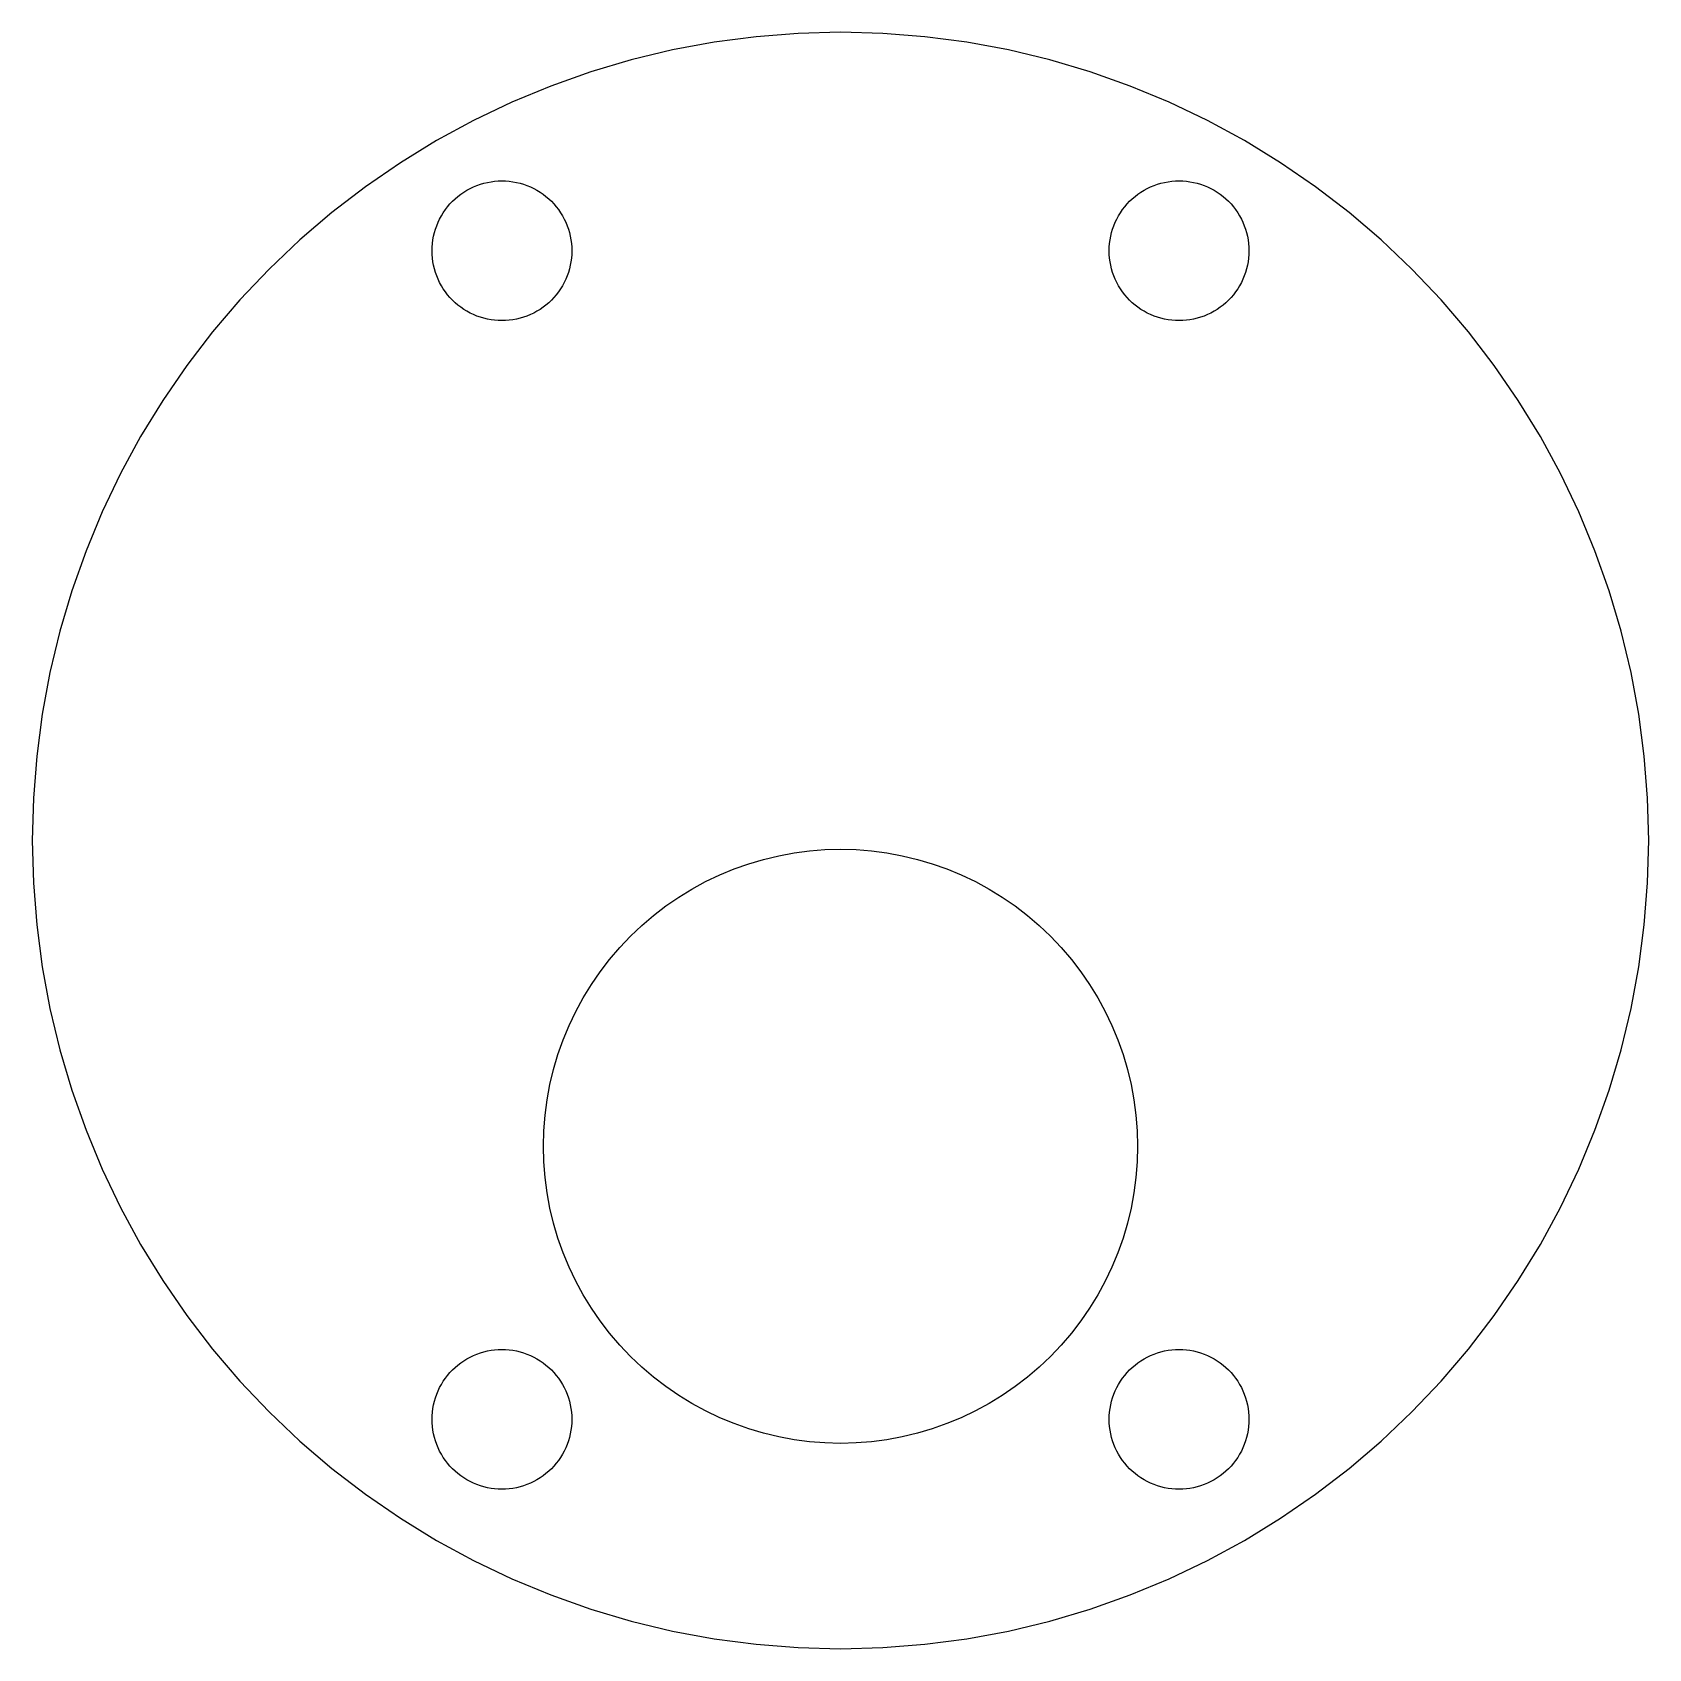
# Model space of a CAD drawing. Header units: metres. Extents: x -18.5 to 18.5, y -53.9 to -16.9.
import ezdxf

# ---------------------------------------------------------------- set-up
doc = ezdxf.new("R2010")
doc.units = ezdxf.units.M

msp = doc.modelspace()

# ---------------------------------------------------------------- linework, layer by layer
for p, q in [((-1.93378, -17.0013), (-2.89404, -17.1278)), ((-0.96822, -16.9254), (-1.93378, -17.0013)), ((0, -16.9), (-0.96822, -16.9254)), ((0.96822, -16.9254), (0, -16.9)), ((1.93378, -17.0013), (0.96822, -16.9254)), ((2.89404, -17.1278), (1.93378, -17.0013)), ((-3.84637, -17.3043), (-4.78815, -17.5304)), ((-2.89404, -17.1278), (-3.84637, -17.3043)), ((3.84637, -17.3043), (2.89404, -17.1278)), ((4.78815, -17.5304), (3.84637, -17.3043)), ((-4.78815, -17.5304), (-5.71681, -17.8055)), ((5.71681, -17.8055), (4.78815, -17.5304)), ((-6.62981, -18.1288), (-7.52463, -18.4994)), ((-5.71681, -17.8055), (-6.62981, -18.1288)), ((6.62981, -18.1288), (5.71681, -17.8055)), ((7.52463, -18.4994), (6.62981, -18.1288)), ((-7.52463, -18.4994), (-8.39882, -18.9164)), ((8.39882, -18.9164), (7.52463, -18.4994)), ((-8.39882, -18.9164), (-9.25, -19.3785)), ((9.25, -19.3785), (8.39882, -18.9164)), ((-9.25, -19.3785), (-10.0758, -19.8846)), ((10.0758, -19.8846), (9.25, -19.3785)), ((-10.0758, -19.8846), (-10.874, -20.4332)), ((10.874, -20.4332), (10.0758, -19.8846)), ((-8.16411, -20.3545), (-8.08266, -20.335)), ((-8.08266, -20.335), (-8.00029, -20.3197)), ((-8.00029, -20.3197), (-7.91724, -20.3088)), ((-7.91724, -20.3088), (-7.83374, -20.3022)), ((-7.83374, -20.3022), (-7.75, -20.3)), ((-7.75, -20.3), (-7.66626, -20.3022)), ((-7.66626, -20.3022), (-7.58275, -20.3088)), ((-7.58275, -20.3088), (-7.4997, -20.3197)), ((-7.4997, -20.3197), (-7.41734, -20.335)), ((-7.41734, -20.335), (-7.33589, -20.3545)), ((7.33589, -20.3545), (7.41734, -20.335)), ((7.41734, -20.335), (7.4997, -20.3197)), ((7.4997, -20.3197), (7.58275, -20.3088)), ((7.58275, -20.3088), (7.66626, -20.3022)), ((7.66626, -20.3022), (7.75, -20.3)), ((7.75, -20.3), (7.83374, -20.3022)), ((7.83374, -20.3022), (7.91724, -20.3088)), ((7.91724, -20.3088), (8.00029, -20.3197)), ((8.00029, -20.3197), (8.08266, -20.335)), ((8.08266, -20.335), (8.16411, -20.3545)), ((-10.874, -20.4332), (-11.6424, -21.0228)), ((-8.88137, -20.7686), (-8.82061, -20.711)), ((-8.82061, -20.711), (-8.75691, -20.6566)), ((-8.75691, -20.6566), (-8.69046, -20.6056)), ((-8.69046, -20.6056), (-8.62142, -20.5581)), ((-8.62142, -20.5581), (-8.55, -20.5144)), ((-8.55, -20.5144), (-8.47638, -20.4744)), ((-8.47638, -20.4744), (-8.40078, -20.4383)), ((-8.40078, -20.4383), (-8.32339, -20.4063)), ((-8.32339, -20.4063), (-8.24443, -20.3783)), ((-8.24443, -20.3783), (-8.16411, -20.3545)), ((-7.33589, -20.3545), (-7.25557, -20.3783)), ((-7.25557, -20.3783), (-7.17661, -20.4063)), ((-7.17661, -20.4063), (-7.09922, -20.4383)), ((-7.09922, -20.4383), (-7.02361, -20.4744)), ((-7.02361, -20.4744), (-6.95, -20.5144)), ((-6.95, -20.5144), (-6.87858, -20.5581)), ((-6.87858, -20.5581), (-6.80954, -20.6056)), ((-6.80954, -20.6056), (-6.74309, -20.6566)), ((-6.74309, -20.6566), (-6.67939, -20.711)), ((-6.67939, -20.711), (-6.61863, -20.7686)), ((6.61863, -20.7686), (6.67939, -20.711)), ((6.67939, -20.711), (6.74309, -20.6566)), ((6.74309, -20.6566), (6.80954, -20.6056)), ((6.80954, -20.6056), (6.87858, -20.5581)), ((6.87858, -20.5581), (6.95, -20.5144)), ((6.95, -20.5144), (7.02361, -20.4744)), ((7.02361, -20.4744), (7.09922, -20.4383)), ((7.09922, -20.4383), (7.17661, -20.4063)), ((7.17661, -20.4063), (7.25557, -20.3783)), ((7.25557, -20.3783), (7.33589, -20.3545)), ((8.16411, -20.3545), (8.24443, -20.3783)), ((8.24443, -20.3783), (8.32339, -20.4063)), ((8.32339, -20.4063), (8.40078, -20.4383)), ((8.40078, -20.4383), (8.47638, -20.4744)), ((8.47638, -20.4744), (8.55, -20.5144)), ((8.55, -20.5144), (8.62142, -20.5581)), ((8.62142, -20.5581), (8.69046, -20.6056)), ((8.69046, -20.6056), (8.75691, -20.6566)), ((8.75691, -20.6566), (8.82061, -20.711)), ((8.82061, -20.711), (8.88137, -20.7686)), ((11.6424, -21.0228), (10.874, -20.4332)), ((-11.6424, -21.0228), (-12.3789, -21.6518)), ((-9.13564, -21.1), (-9.09187, -21.0286)), ((-9.09187, -21.0286), (-9.04443, -20.9595)), ((-9.04443, -20.9595), (-8.99343, -20.8931)), ((-8.99343, -20.8931), (-8.93903, -20.8294)), ((-8.93903, -20.8294), (-8.88137, -20.7686)), ((-6.61863, -20.7686), (-6.56097, -20.8294)), ((-6.56097, -20.8294), (-6.50657, -20.8931)), ((-6.50657, -20.8931), (-6.45557, -20.9595)), ((-6.45557, -20.9595), (-6.40813, -21.0286)), ((-6.40813, -21.0286), (-6.36436, -21.1)), ((6.36436, -21.1), (6.40813, -21.0286)), ((6.40813, -21.0286), (6.45557, -20.9595)), ((6.45557, -20.9595), (6.50657, -20.8931)), ((6.50657, -20.8931), (6.56097, -20.8294)), ((6.56097, -20.8294), (6.61863, -20.7686)), ((8.88137, -20.7686), (8.93903, -20.8294)), ((8.93903, -20.8294), (8.99343, -20.8931)), ((8.99343, -20.8931), (9.04443, -20.9595)), ((9.04443, -20.9595), (9.09187, -21.0286)), ((9.09187, -21.0286), (9.13564, -21.1)), ((12.3789, -21.6518), (11.6424, -21.0228)), ((-9.29548, -21.4859), (-9.27169, -21.4056)), ((-9.27169, -21.4056), (-9.24373, -21.3266)), ((-9.24373, -21.3266), (-9.21167, -21.2492)), ((-9.21167, -21.2492), (-9.17561, -21.1736)), ((-9.17561, -21.1736), (-9.13564, -21.1)), ((-6.36436, -21.1), (-6.32439, -21.1736)), ((-6.32439, -21.1736), (-6.28833, -21.2492)), ((-6.28833, -21.2492), (-6.25627, -21.3266)), ((-6.25627, -21.3266), (-6.22831, -21.4056)), ((-6.22831, -21.4056), (-6.20452, -21.4859)), ((6.20452, -21.4859), (6.22831, -21.4056)), ((6.22831, -21.4056), (6.25627, -21.3266)), ((6.25627, -21.3266), (6.28833, -21.2492)), ((6.28833, -21.2492), (6.32439, -21.1736)), ((6.32439, -21.1736), (6.36436, -21.1)), ((9.13564, -21.1), (9.17561, -21.1736)), ((9.17561, -21.1736), (9.21167, -21.2492)), ((9.21167, -21.2492), (9.24373, -21.3266)), ((9.24373, -21.3266), (9.27169, -21.4056)), ((9.27169, -21.4056), (9.29548, -21.4859)), ((-12.3789, -21.6518), (-13.0815, -22.3185)), ((-9.35, -21.9), (-9.34781, -21.8163)), ((-9.34781, -21.8163), (-9.34123, -21.7328)), ((-9.34123, -21.7328), (-9.3303, -21.6497)), ((-9.3303, -21.6497), (-9.31504, -21.5673)), ((-9.31504, -21.5673), (-9.29548, -21.4859)), ((-6.20452, -21.4859), (-6.18496, -21.5673)), ((-6.18496, -21.5673), (-6.1697, -21.6497)), ((-6.1697, -21.6497), (-6.15876, -21.7328)), ((-6.15876, -21.7328), (-6.15219, -21.8163)), ((-6.15219, -21.8163), (-6.15, -21.9)), ((6.15, -21.9), (6.15219, -21.8163)), ((6.15219, -21.8163), (6.15876, -21.7328)), ((6.15876, -21.7328), (6.1697, -21.6497)), ((6.1697, -21.6497), (6.18496, -21.5673)), ((6.18496, -21.5673), (6.20452, -21.4859)), ((9.29548, -21.4859), (9.31504, -21.5673)), ((9.31504, -21.5673), (9.3303, -21.6497)), ((9.3303, -21.6497), (9.34123, -21.7328)), ((9.34123, -21.7328), (9.34781, -21.8163)), ((9.34781, -21.8163), (9.35, -21.9)), ((13.0815, -22.3185), (12.3789, -21.6518)), ((-9.34781, -21.9837), (-9.35, -21.9)), ((-9.34123, -22.0672), (-9.34781, -21.9837)), ((-9.3303, -22.1503), (-9.34123, -22.0672)), ((-9.31504, -22.2327), (-9.3303, -22.1503)), ((-6.1697, -22.1503), (-6.18496, -22.2327)), ((-6.15876, -22.0672), (-6.1697, -22.1503)), ((-6.15219, -21.9837), (-6.15876, -22.0672)), ((-6.15, -21.9), (-6.15219, -21.9837)), ((6.15219, -21.9837), (6.15, -21.9)), ((6.15876, -22.0672), (6.15219, -21.9837)), ((6.1697, -22.1503), (6.15876, -22.0672)), ((6.18496, -22.2327), (6.1697, -22.1503)), ((9.3303, -22.1503), (9.31504, -22.2327)), ((9.34123, -22.0672), (9.3303, -22.1503)), ((9.34781, -21.9837), (9.34123, -22.0672)), ((9.35, -21.9), (9.34781, -21.9837)), ((-13.0815, -22.3185), (-13.7482, -23.0211)), ((-9.29548, -22.3141), (-9.31504, -22.2327)), ((-9.27169, -22.3944), (-9.29548, -22.3141)), ((-9.24373, -22.4734), (-9.27169, -22.3944)), ((-9.21167, -22.5508), (-9.24373, -22.4734)), ((-9.17561, -22.6264), (-9.21167, -22.5508)), ((-6.28833, -22.5508), (-6.32439, -22.6264)), ((-6.25627, -22.4734), (-6.28833, -22.5508)), ((-6.22831, -22.3944), (-6.25627, -22.4734)), ((-6.20452, -22.3141), (-6.22831, -22.3944)), ((-6.18496, -22.2327), (-6.20452, -22.3141)), ((6.20452, -22.3141), (6.18496, -22.2327)), ((6.22831, -22.3944), (6.20452, -22.3141)), ((6.25627, -22.4734), (6.22831, -22.3944)), ((6.28833, -22.5508), (6.25627, -22.4734)), ((6.32439, -22.6264), (6.28833, -22.5508)), ((9.21167, -22.5508), (9.17561, -22.6264)), ((9.24373, -22.4734), (9.21167, -22.5508)), ((9.27169, -22.3944), (9.24373, -22.4734)), ((9.29548, -22.3141), (9.27169, -22.3944)), ((9.31504, -22.2327), (9.29548, -22.3141)), ((13.7482, -23.0211), (13.0815, -22.3185)), ((-9.13564, -22.7), (-9.17561, -22.6264)), ((-9.09187, -22.7714), (-9.13564, -22.7)), ((-9.04443, -22.8405), (-9.09187, -22.7714)), ((-8.99343, -22.9069), (-9.04443, -22.8405)), ((-8.93903, -22.9706), (-8.99343, -22.9069)), ((-6.50657, -22.9069), (-6.56097, -22.9706)), ((-6.45557, -22.8405), (-6.50657, -22.9069)), ((-6.40813, -22.7714), (-6.45557, -22.8405)), ((-6.36436, -22.7), (-6.40813, -22.7714)), ((-6.32439, -22.6264), (-6.36436, -22.7)), ((6.36436, -22.7), (6.32439, -22.6264)), ((6.40813, -22.7714), (6.36436, -22.7)), ((6.45557, -22.8405), (6.40813, -22.7714)), ((6.50657, -22.9069), (6.45557, -22.8405)), ((6.56097, -22.9706), (6.50657, -22.9069)), ((8.99343, -22.9069), (8.93903, -22.9706)), ((9.04443, -22.8405), (8.99343, -22.9069)), ((9.09187, -22.7714), (9.04443, -22.8405)), ((9.13564, -22.7), (9.09187, -22.7714)), ((9.17561, -22.6264), (9.13564, -22.7)), ((-13.7482, -23.0211), (-14.3772, -23.7576)), ((-8.88137, -23.0314), (-8.93903, -22.9706)), ((-8.82061, -23.089), (-8.88137, -23.0314)), ((-8.75691, -23.1434), (-8.82061, -23.089)), ((-8.69046, -23.1944), (-8.75691, -23.1434)), ((-8.62142, -23.2419), (-8.69046, -23.1944)), ((-8.55, -23.2856), (-8.62142, -23.2419)), ((-8.47638, -23.3256), (-8.55, -23.2856)), ((-6.95, -23.2856), (-7.02361, -23.3256)), ((-6.87858, -23.2419), (-6.95, -23.2856)), ((-6.80954, -23.1944), (-6.87858, -23.2419)), ((-6.74309, -23.1434), (-6.80954, -23.1944)), ((-6.67939, -23.089), (-6.74309, -23.1434)), ((-6.61863, -23.0314), (-6.67939, -23.089)), ((-6.56097, -22.9706), (-6.61863, -23.0314)), ((6.61863, -23.0314), (6.56097, -22.9706)), ((6.67939, -23.089), (6.61863, -23.0314)), ((6.74309, -23.1434), (6.67939, -23.089)), ((6.80954, -23.1944), (6.74309, -23.1434)), ((6.87858, -23.2419), (6.80954, -23.1944)), ((6.95, -23.2856), (6.87858, -23.2419)), ((7.02361, -23.3256), (6.95, -23.2856)), ((8.55, -23.2856), (8.47638, -23.3256)), ((8.62142, -23.2419), (8.55, -23.2856)), ((8.69046, -23.1944), (8.62142, -23.2419)), ((8.75691, -23.1434), (8.69046, -23.1944)), ((8.82061, -23.089), (8.75691, -23.1434)), ((8.88137, -23.0314), (8.82061, -23.089)), ((8.93903, -22.9706), (8.88137, -23.0314)), ((14.3772, -23.7576), (13.7482, -23.0211)), ((-8.40078, -23.3617), (-8.47638, -23.3256)), ((-8.32339, -23.3937), (-8.40078, -23.3617)), ((-8.24443, -23.4217), (-8.32339, -23.3937)), ((-8.16411, -23.4455), (-8.24443, -23.4217)), ((-8.08266, -23.465), (-8.16411, -23.4455)), ((-8.00029, -23.4803), (-8.08266, -23.465)), ((-7.91724, -23.4912), (-8.00029, -23.4803)), ((-7.83374, -23.4978), (-7.91724, -23.4912)), ((-7.75, -23.5), (-7.83374, -23.4978)), ((-7.66626, -23.4978), (-7.75, -23.5)), ((-7.58275, -23.4912), (-7.66626, -23.4978)), ((-7.4997, -23.4803), (-7.58275, -23.4912)), ((-7.41734, -23.465), (-7.4997, -23.4803)), ((-7.33589, -23.4455), (-7.41734, -23.465)), ((-7.25557, -23.4217), (-7.33589, -23.4455)), ((-7.17661, -23.3937), (-7.25557, -23.4217)), ((-7.09922, -23.3617), (-7.17661, -23.3937)), ((-7.02361, -23.3256), (-7.09922, -23.3617)), ((7.09922, -23.3617), (7.02361, -23.3256)), ((7.17661, -23.3937), (7.09922, -23.3617)), ((7.25557, -23.4217), (7.17661, -23.3937)), ((7.33589, -23.4455), (7.25557, -23.4217)), ((7.41734, -23.465), (7.33589, -23.4455)), ((7.4997, -23.4803), (7.41734, -23.465)), ((7.58275, -23.4912), (7.4997, -23.4803)), ((7.66626, -23.4978), (7.58275, -23.4912)), ((7.75, -23.5), (7.66626, -23.4978)), ((7.83374, -23.4978), (7.75, -23.5)), ((7.91724, -23.4912), (7.83374, -23.4978)), ((8.00029, -23.4803), (7.91724, -23.4912)), ((8.08266, -23.465), (8.00029, -23.4803)), ((8.16411, -23.4455), (8.08266, -23.465)), ((8.24443, -23.4217), (8.16411, -23.4455)), ((8.32339, -23.3937), (8.24443, -23.4217)), ((8.40078, -23.3617), (8.32339, -23.3937)), ((8.47638, -23.3256), (8.40078, -23.3617)), ((-14.3772, -23.7576), (-14.9668, -24.526)), ((14.9668, -24.526), (14.3772, -23.7576)), ((-14.9668, -24.526), (-15.5154, -25.3242)), ((15.5154, -25.3242), (14.9668, -24.526)), ((-15.5154, -25.3242), (-16.0215, -26.15)), ((16.0215, -26.15), (15.5154, -25.3242)), ((-16.0215, -26.15), (-16.4836, -27.0012)), ((16.4836, -27.0012), (16.0215, -26.15)), ((-16.4836, -27.0012), (-16.9006, -27.8754)), ((16.9006, -27.8754), (16.4836, -27.0012)), ((-16.9006, -27.8754), (-17.2712, -28.7702)), ((17.2712, -28.7702), (16.9006, -27.8754)), ((-17.2712, -28.7702), (-17.5945, -29.6832)), ((17.5945, -29.6832), (17.2712, -28.7702)), ((-17.5945, -29.6832), (-17.8696, -30.6118)), ((17.8696, -30.6118), (17.5945, -29.6832)), ((-17.8696, -30.6118), (-18.0957, -31.5536)), ((18.0957, -31.5536), (17.8696, -30.6118)), ((-18.0957, -31.5536), (-18.2722, -32.506)), ((18.2722, -32.506), (18.0957, -31.5536)), ((-18.2722, -32.506), (-18.3987, -33.4662)), ((18.3987, -33.4662), (18.2722, -32.506)), ((-18.3987, -33.4662), (-18.4746, -34.4318)), ((18.4746, -34.4318), (18.3987, -33.4662)), ((-18.4746, -34.4318), (-18.5, -35.4)), ((18.5, -35.4), (18.4746, -34.4318)), ((-18.5, -35.4), (-18.4746, -36.3682)), ((18.4746, -36.3682), (18.5, -35.4)), ((-2.10132, -35.9328), (-1.75997, -35.8317)), ((-1.75997, -35.8317), (-1.4138, -35.7486)), ((-1.4138, -35.7486), (-1.06375, -35.6837)), ((-1.06375, -35.6837), (-0.71079, -35.6373)), ((-0.71079, -35.6373), (-0.35588, -35.6093)), ((-0.35588, -35.6093), (0, -35.6)), ((0, -35.6), (0.35588, -35.6093)), ((0.35588, -35.6093), (0.71079, -35.6373)), ((0.71079, -35.6373), (1.06375, -35.6837)), ((1.06375, -35.6837), (1.4138, -35.7486)), ((1.4138, -35.7486), (1.75997, -35.8317)), ((1.75997, -35.8317), (2.10132, -35.9328)), ((-3.08714, -36.3412), (-2.76581, -36.1879)), ((-2.76581, -36.1879), (-2.4369, -36.0517)), ((-2.4369, -36.0517), (-2.10132, -35.9328)), ((2.10132, -35.9328), (2.4369, -36.0517)), ((2.4369, -36.0517), (2.76581, -36.1879)), ((2.76581, -36.1879), (3.08714, -36.3412)), ((-18.4746, -36.3682), (-18.3987, -37.3338)), ((-3.70354, -36.697), (-3.4, -36.511)), ((-3.4, -36.511), (-3.08714, -36.3412)), ((3.08714, -36.3412), (3.4, -36.511)), ((3.4, -36.511), (3.70354, -36.697)), ((18.3987, -37.3338), (18.4746, -36.3682)), ((-4.27938, -37.1154), (-3.99694, -36.8987)), ((-3.99694, -36.8987), (-3.70354, -36.697)), ((3.70354, -36.697), (3.99694, -36.8987)), ((3.99694, -36.8987), (4.27938, -37.1154)), ((-18.3987, -37.3338), (-18.2722, -38.294)), ((-4.80833, -37.5917), (-4.55009, -37.3466)), ((-4.55009, -37.3466), (-4.27938, -37.1154)), ((4.27938, -37.1154), (4.55009, -37.3466)), ((4.55009, -37.3466), (4.80833, -37.5917)), ((18.2722, -38.294), (18.3987, -37.3338)), ((-5.05338, -37.8499), (-4.80833, -37.5917)), ((4.80833, -37.5917), (5.05338, -37.8499)), ((-5.28459, -38.1206), (-5.05338, -37.8499)), ((5.05338, -37.8499), (5.28459, -38.1206)), ((-18.2722, -38.294), (-18.0957, -39.2464)), ((-5.70296, -38.6965), (-5.50132, -38.4031)), ((-5.50132, -38.4031), (-5.28459, -38.1206)), ((5.28459, -38.1206), (5.50132, -38.4031)), ((5.50132, -38.4031), (5.70296, -38.6965)), ((18.0957, -39.2464), (18.2722, -38.294)), ((-5.88897, -39), (-5.70296, -38.6965)), ((5.70296, -38.6965), (5.88897, -39)), ((-6.05884, -39.3129), (-5.88897, -39)), ((5.88897, -39), (6.05884, -39.3129)), ((-18.0957, -39.2464), (-17.8696, -40.1882)), ((-6.21211, -39.6342), (-6.05884, -39.3129)), ((6.05884, -39.3129), (6.21211, -39.6342)), ((17.8696, -40.1882), (18.0957, -39.2464)), ((-6.34835, -39.9631), (-6.21211, -39.6342)), ((6.21211, -39.6342), (6.34835, -39.9631)), ((-17.8696, -40.1882), (-17.5945, -41.1168)), ((-6.5683, -40.64), (-6.46718, -40.2987)), ((-6.46718, -40.2987), (-6.34835, -39.9631)), ((6.34835, -39.9631), (6.46718, -40.2987)), ((6.46718, -40.2987), (6.5683, -40.64)), ((17.5945, -41.1168), (17.8696, -40.1882)), ((-6.6514, -40.9862), (-6.5683, -40.64)), ((6.5683, -40.64), (6.6514, -40.9862)), ((-6.71628, -41.3362), (-6.6514, -40.9862)), ((6.6514, -40.9862), (6.71628, -41.3362)), ((-17.5945, -41.1168), (-17.2712, -42.0298)), ((-6.76275, -41.6892), (-6.71628, -41.3362)), ((6.71628, -41.3362), (6.76275, -41.6892)), ((17.2712, -42.0298), (17.5945, -41.1168)), ((-6.79068, -42.0441), (-6.76275, -41.6892)), ((6.76275, -41.6892), (6.79068, -42.0441)), ((-17.2712, -42.0298), (-16.9006, -42.9246)), ((-6.8, -42.4), (-6.79068, -42.0441)), ((6.79068, -42.0441), (6.8, -42.4)), ((16.9006, -42.9246), (17.2712, -42.0298)), ((-6.79068, -42.7559), (-6.8, -42.4)), ((6.8, -42.4), (6.79068, -42.7559)), ((-6.76275, -43.1108), (-6.79068, -42.7559)), ((6.79068, -42.7559), (6.76275, -43.1108)), ((-16.9006, -42.9246), (-16.4836, -43.7988)), ((-6.71628, -43.4638), (-6.76275, -43.1108)), ((6.76275, -43.1108), (6.71628, -43.4638)), ((16.4836, -43.7988), (16.9006, -42.9246)), ((-6.6514, -43.8138), (-6.71628, -43.4638)), ((6.71628, -43.4638), (6.6514, -43.8138)), ((-16.4836, -43.7988), (-16.0215, -44.65)), ((-6.5683, -44.16), (-6.6514, -43.8138)), ((6.6514, -43.8138), (6.5683, -44.16)), ((16.0215, -44.65), (16.4836, -43.7988)), ((-6.46718, -44.5013), (-6.5683, -44.16)), ((6.5683, -44.16), (6.46718, -44.5013)), ((-16.0215, -44.65), (-15.5154, -45.4758)), ((-6.34835, -44.8369), (-6.46718, -44.5013)), ((6.46718, -44.5013), (6.34835, -44.8369)), ((15.5154, -45.4758), (16.0215, -44.65)), ((-6.21211, -45.1658), (-6.34835, -44.8369)), ((6.34835, -44.8369), (6.21211, -45.1658)), ((-15.5154, -45.4758), (-14.9668, -46.274)), ((-6.05884, -45.4871), (-6.21211, -45.1658)), ((-5.88897, -45.8), (-6.05884, -45.4871)), ((6.05884, -45.4871), (5.88897, -45.8)), ((6.21211, -45.1658), (6.05884, -45.4871)), ((14.9668, -46.274), (15.5154, -45.4758)), ((-5.70296, -46.1035), (-5.88897, -45.8)), ((5.88897, -45.8), (5.70296, -46.1035)), ((-5.50132, -46.3969), (-5.70296, -46.1035)), ((5.70296, -46.1035), (5.50132, -46.3969)), ((-14.9668, -46.274), (-14.3772, -47.0424)), ((-5.28459, -46.6794), (-5.50132, -46.3969)), ((5.50132, -46.3969), (5.28459, -46.6794)), ((14.3772, -47.0424), (14.9668, -46.274)), ((-5.05338, -46.9501), (-5.28459, -46.6794)), ((-4.80833, -47.2083), (-5.05338, -46.9501)), ((5.05338, -46.9501), (4.80833, -47.2083)), ((5.28459, -46.6794), (5.05338, -46.9501)), ((-14.3772, -47.0424), (-13.7482, -47.7789)), ((-8.75691, -47.4066), (-8.69046, -47.3556)), ((-8.69046, -47.3556), (-8.62142, -47.3081)), ((-8.62142, -47.3081), (-8.55, -47.2644)), ((-8.55, -47.2644), (-8.47638, -47.2244)), ((-8.47638, -47.2244), (-8.40078, -47.1883)), ((-8.40078, -47.1883), (-8.32339, -47.1563)), ((-8.32339, -47.1563), (-8.24443, -47.1283)), ((-8.24443, -47.1283), (-8.16411, -47.1045)), ((-8.16411, -47.1045), (-8.08266, -47.085)), ((-8.08266, -47.085), (-8.00029, -47.0697)), ((-8.00029, -47.0697), (-7.91724, -47.0588)), ((-7.91724, -47.0588), (-7.83374, -47.0522)), ((-7.83374, -47.0522), (-7.75, -47.05)), ((-7.75, -47.05), (-7.66626, -47.0522)), ((-7.66626, -47.0522), (-7.58275, -47.0588)), ((-7.58275, -47.0588), (-7.4997, -47.0697)), ((-7.4997, -47.0697), (-7.41734, -47.085)), ((-7.41734, -47.085), (-7.33589, -47.1045)), ((-7.33589, -47.1045), (-7.25557, -47.1283)), ((-7.25557, -47.1283), (-7.17661, -47.1563)), ((-7.17661, -47.1563), (-7.09922, -47.1883)), ((-7.09922, -47.1883), (-7.02361, -47.2244)), ((-7.02361, -47.2244), (-6.95, -47.2644)), ((-6.95, -47.2644), (-6.87858, -47.3081)), ((-6.87858, -47.3081), (-6.80954, -47.3556)), ((-6.80954, -47.3556), (-6.74309, -47.4066)), ((-4.55009, -47.4534), (-4.80833, -47.2083)), ((4.80833, -47.2083), (4.55009, -47.4534)), ((6.74309, -47.4066), (6.80954, -47.3556)), ((6.80954, -47.3556), (6.87858, -47.3081)), ((6.87858, -47.3081), (6.95, -47.2644)), ((6.95, -47.2644), (7.02361, -47.2244)), ((7.02361, -47.2244), (7.09922, -47.1883)), ((7.09922, -47.1883), (7.17661, -47.1563)), ((7.17661, -47.1563), (7.25557, -47.1283)), ((7.25557, -47.1283), (7.33589, -47.1045)), ((7.33589, -47.1045), (7.41734, -47.085)), ((7.41734, -47.085), (7.4997, -47.0697)), ((7.4997, -47.0697), (7.58275, -47.0588)), ((7.58275, -47.0588), (7.66626, -47.0522)), ((7.66626, -47.0522), (7.75, -47.05)), ((7.75, -47.05), (7.83374, -47.0522)), ((7.83374, -47.0522), (7.91724, -47.0588)), ((7.91724, -47.0588), (8.00029, -47.0697)), ((8.00029, -47.0697), (8.08266, -47.085)), ((8.08266, -47.085), (8.16411, -47.1045)), ((8.16411, -47.1045), (8.24443, -47.1283)), ((8.24443, -47.1283), (8.32339, -47.1563)), ((8.32339, -47.1563), (8.40078, -47.1883)), ((8.40078, -47.1883), (8.47638, -47.2244)), ((8.47638, -47.2244), (8.55, -47.2644)), ((8.55, -47.2644), (8.62142, -47.3081)), ((8.62142, -47.3081), (8.69046, -47.3556)), ((8.69046, -47.3556), (8.75691, -47.4066)), ((13.7482, -47.7789), (14.3772, -47.0424)), ((-9.09187, -47.7786), (-9.04443, -47.7095)), ((-9.04443, -47.7095), (-8.99343, -47.6431)), ((-8.99343, -47.6431), (-8.93903, -47.5794)), ((-8.93903, -47.5794), (-8.88137, -47.5186)), ((-8.88137, -47.5186), (-8.82061, -47.461)), ((-8.82061, -47.461), (-8.75691, -47.4066)), ((-6.74309, -47.4066), (-6.67939, -47.461)), ((-6.67939, -47.461), (-6.61863, -47.5186)), ((-6.61863, -47.5186), (-6.56097, -47.5794)), ((-6.56097, -47.5794), (-6.50657, -47.6431)), ((-6.50657, -47.6431), (-6.45557, -47.7095)), ((-6.45557, -47.7095), (-6.40813, -47.7786)), ((-4.27938, -47.6846), (-4.55009, -47.4534)), ((-3.99694, -47.9013), (-4.27938, -47.6846)), ((4.27938, -47.6846), (3.99694, -47.9013)), ((4.55009, -47.4534), (4.27938, -47.6846)), ((6.40813, -47.7786), (6.45557, -47.7095)), ((6.45557, -47.7095), (6.50657, -47.6431)), ((6.50657, -47.6431), (6.56097, -47.5794)), ((6.56097, -47.5794), (6.61863, -47.5186)), ((6.61863, -47.5186), (6.67939, -47.461)), ((6.67939, -47.461), (6.74309, -47.4066)), ((8.75691, -47.4066), (8.82061, -47.461)), ((8.82061, -47.461), (8.88137, -47.5186)), ((8.88137, -47.5186), (8.93903, -47.5794)), ((8.93903, -47.5794), (8.99343, -47.6431)), ((8.99343, -47.6431), (9.04443, -47.7095)), ((9.04443, -47.7095), (9.09187, -47.7786)), ((-13.7482, -47.7789), (-13.0815, -48.4815)), ((-9.27169, -48.1556), (-9.24373, -48.0766)), ((-9.24373, -48.0766), (-9.21167, -47.9992)), ((-9.21167, -47.9992), (-9.17561, -47.9236)), ((-9.17561, -47.9236), (-9.13564, -47.85)), ((-9.13564, -47.85), (-9.09187, -47.7786)), ((-6.40813, -47.7786), (-6.36436, -47.85)), ((-6.36436, -47.85), (-6.32439, -47.9236)), ((-6.32439, -47.9236), (-6.28833, -47.9992)), ((-6.28833, -47.9992), (-6.25627, -48.0766)), ((-6.25627, -48.0766), (-6.22831, -48.1556)), ((-3.70354, -48.103), (-3.99694, -47.9013)), ((3.99694, -47.9013), (3.70354, -48.103)), ((6.22831, -48.1556), (6.25627, -48.0766)), ((6.25627, -48.0766), (6.28833, -47.9992)), ((6.28833, -47.9992), (6.32439, -47.9236)), ((6.32439, -47.9236), (6.36436, -47.85)), ((6.36436, -47.85), (6.40813, -47.7786)), ((9.09187, -47.7786), (9.13564, -47.85)), ((9.13564, -47.85), (9.17561, -47.9236)), ((9.17561, -47.9236), (9.21167, -47.9992)), ((9.21167, -47.9992), (9.24373, -48.0766)), ((9.24373, -48.0766), (9.27169, -48.1556)), ((13.0815, -48.4815), (13.7482, -47.7789)), ((-9.34123, -48.4828), (-9.3303, -48.3997)), ((-9.3303, -48.3997), (-9.31504, -48.3173)), ((-9.31504, -48.3173), (-9.29548, -48.2359)), ((-9.29548, -48.2359), (-9.27169, -48.1556)), ((-6.22831, -48.1556), (-6.20452, -48.2359)), ((-6.20452, -48.2359), (-6.18496, -48.3173)), ((-6.18496, -48.3173), (-6.1697, -48.3997)), ((-6.1697, -48.3997), (-6.15876, -48.4828)), ((-3.4, -48.289), (-3.70354, -48.103)), ((-3.08714, -48.4588), (-3.4, -48.289)), ((-2.76581, -48.6121), (-3.08714, -48.4588)), ((3.08714, -48.4588), (2.76581, -48.6121)), ((3.4, -48.289), (3.08714, -48.4588)), ((3.70354, -48.103), (3.4, -48.289)), ((6.15876, -48.4828), (6.1697, -48.3997)), ((6.1697, -48.3997), (6.18496, -48.3173)), ((6.18496, -48.3173), (6.20452, -48.2359)), ((6.20452, -48.2359), (6.22831, -48.1556)), ((9.27169, -48.1556), (9.29548, -48.2359)), ((9.29548, -48.2359), (9.31504, -48.3173)), ((9.31504, -48.3173), (9.3303, -48.3997)), ((9.3303, -48.3997), (9.34123, -48.4828)), ((-13.0815, -48.4815), (-12.3789, -49.1482)), ((-9.35, -48.65), (-9.34781, -48.5663)), ((-9.34781, -48.7337), (-9.35, -48.65)), ((-9.34781, -48.5663), (-9.34123, -48.4828)), ((-9.34123, -48.8172), (-9.34781, -48.7337)), ((-9.3303, -48.9003), (-9.34123, -48.8172)), ((-6.15876, -48.8172), (-6.1697, -48.9003)), ((-6.15876, -48.4828), (-6.15219, -48.5663)), ((-6.15219, -48.7337), (-6.15876, -48.8172)), ((-6.15219, -48.5663), (-6.15, -48.65)), ((-6.15, -48.65), (-6.15219, -48.7337)), ((-2.4369, -48.7483), (-2.76581, -48.6121)), ((-2.10132, -48.8672), (-2.4369, -48.7483)), ((2.4369, -48.7483), (2.10132, -48.8672)), ((2.76581, -48.6121), (2.4369, -48.7483)), ((6.15, -48.65), (6.15219, -48.5663)), ((6.15219, -48.7337), (6.15, -48.65)), ((6.15219, -48.5663), (6.15876, -48.4828)), ((6.15876, -48.8172), (6.15219, -48.7337)), ((6.1697, -48.9003), (6.15876, -48.8172)), ((9.34123, -48.8172), (9.3303, -48.9003)), ((9.34123, -48.4828), (9.34781, -48.5663)), ((9.34781, -48.7337), (9.34123, -48.8172)), ((9.34781, -48.5663), (9.35, -48.65)), ((9.35, -48.65), (9.34781, -48.7337)), ((12.3789, -49.1482), (13.0815, -48.4815)), ((-12.3789, -49.1482), (-11.6424, -49.7772)), ((-9.31504, -48.9827), (-9.3303, -48.9003)), ((-9.29548, -49.0641), (-9.31504, -48.9827)), ((-9.27169, -49.1444), (-9.29548, -49.0641)), ((-9.24373, -49.2234), (-9.27169, -49.1444)), ((-6.22831, -49.1444), (-6.25627, -49.2234)), ((-6.20452, -49.0641), (-6.22831, -49.1444)), ((-6.18496, -48.9827), (-6.20452, -49.0641)), ((-6.1697, -48.9003), (-6.18496, -48.9827)), ((-1.75997, -48.9683), (-2.10132, -48.8672)), ((-1.4138, -49.0514), (-1.75997, -48.9683)), ((-1.06375, -49.1163), (-1.4138, -49.0514)), ((-0.71079, -49.1627), (-1.06375, -49.1163)), ((-0.35588, -49.1907), (-0.71079, -49.1627)), ((0, -49.2), (-0.35588, -49.1907)), ((0.35588, -49.1907), (0, -49.2)), ((0.71079, -49.1627), (0.35588, -49.1907)), ((1.06375, -49.1163), (0.71079, -49.1627)), ((1.4138, -49.0514), (1.06375, -49.1163)), ((1.75997, -48.9683), (1.4138, -49.0514)), ((2.10132, -48.8672), (1.75997, -48.9683)), ((6.18496, -48.9827), (6.1697, -48.9003)), ((6.20452, -49.0641), (6.18496, -48.9827)), ((6.22831, -49.1444), (6.20452, -49.0641)), ((6.25627, -49.2234), (6.22831, -49.1444)), ((9.27169, -49.1444), (9.24373, -49.2234)), ((9.29548, -49.0641), (9.27169, -49.1444)), ((9.31504, -48.9827), (9.29548, -49.0641)), ((9.3303, -48.9003), (9.31504, -48.9827)), ((11.6424, -49.7772), (12.3789, -49.1482)), ((-9.21167, -49.3008), (-9.24373, -49.2234)), ((-9.17561, -49.3764), (-9.21167, -49.3008)), ((-9.13564, -49.45), (-9.17561, -49.3764)), ((-9.09187, -49.5214), (-9.13564, -49.45)), ((-9.04443, -49.5905), (-9.09187, -49.5214)), ((-6.40813, -49.5214), (-6.45557, -49.5905)), ((-6.36436, -49.45), (-6.40813, -49.5214)), ((-6.32439, -49.3764), (-6.36436, -49.45)), ((-6.28833, -49.3008), (-6.32439, -49.3764)), ((-6.25627, -49.2234), (-6.28833, -49.3008)), ((6.28833, -49.3008), (6.25627, -49.2234)), ((6.32439, -49.3764), (6.28833, -49.3008)), ((6.36436, -49.45), (6.32439, -49.3764)), ((6.40813, -49.5214), (6.36436, -49.45)), ((6.45557, -49.5905), (6.40813, -49.5214)), ((9.09187, -49.5214), (9.04443, -49.5905)), ((9.13564, -49.45), (9.09187, -49.5214)), ((9.17561, -49.3764), (9.13564, -49.45)), ((9.21167, -49.3008), (9.17561, -49.3764)), ((9.24373, -49.2234), (9.21167, -49.3008)), ((-11.6424, -49.7772), (-10.874, -50.3668)), ((-8.99343, -49.6569), (-9.04443, -49.5905)), ((-8.93903, -49.7206), (-8.99343, -49.6569)), ((-8.88137, -49.7814), (-8.93903, -49.7206)), ((-8.82061, -49.839), (-8.88137, -49.7814)), ((-8.75691, -49.8934), (-8.82061, -49.839)), ((-8.69046, -49.9444), (-8.75691, -49.8934)), ((-8.62142, -49.9919), (-8.69046, -49.9444)), ((-6.80954, -49.9444), (-6.87858, -49.9919)), ((-6.74309, -49.8934), (-6.80954, -49.9444)), ((-6.67939, -49.839), (-6.74309, -49.8934)), ((-6.61863, -49.7814), (-6.67939, -49.839)), ((-6.56097, -49.7206), (-6.61863, -49.7814)), ((-6.50657, -49.6569), (-6.56097, -49.7206)), ((-6.45557, -49.5905), (-6.50657, -49.6569)), ((6.50657, -49.6569), (6.45557, -49.5905)), ((6.56097, -49.7206), (6.50657, -49.6569)), ((6.61863, -49.7814), (6.56097, -49.7206)), ((6.67939, -49.839), (6.61863, -49.7814)), ((6.74309, -49.8934), (6.67939, -49.839)), ((6.80954, -49.9444), (6.74309, -49.8934)), ((6.87858, -49.9919), (6.80954, -49.9444)), ((8.69046, -49.9444), (8.62142, -49.9919)), ((8.75691, -49.8934), (8.69046, -49.9444)), ((8.82061, -49.839), (8.75691, -49.8934)), ((8.88137, -49.7814), (8.82061, -49.839)), ((8.93903, -49.7206), (8.88137, -49.7814)), ((8.99343, -49.6569), (8.93903, -49.7206)), ((9.04443, -49.5905), (8.99343, -49.6569)), ((10.874, -50.3668), (11.6424, -49.7772)), ((-8.55, -50.0356), (-8.62142, -49.9919)), ((-8.47638, -50.0756), (-8.55, -50.0356)), ((-8.40078, -50.1117), (-8.47638, -50.0756)), ((-8.32339, -50.1437), (-8.40078, -50.1117)), ((-8.24443, -50.1717), (-8.32339, -50.1437)), ((-8.16411, -50.1955), (-8.24443, -50.1717)), ((-8.08266, -50.215), (-8.16411, -50.1955)), ((-8.00029, -50.2303), (-8.08266, -50.215)), ((-7.91724, -50.2412), (-8.00029, -50.2303)), ((-7.83374, -50.2478), (-7.91724, -50.2412)), ((-7.75, -50.25), (-7.83374, -50.2478)), ((-7.66626, -50.2478), (-7.75, -50.25)), ((-7.58275, -50.2412), (-7.66626, -50.2478)), ((-7.4997, -50.2303), (-7.58275, -50.2412)), ((-7.41734, -50.215), (-7.4997, -50.2303)), ((-7.33589, -50.1955), (-7.41734, -50.215)), ((-7.25557, -50.1717), (-7.33589, -50.1955)), ((-7.17661, -50.1437), (-7.25557, -50.1717)), ((-7.09922, -50.1117), (-7.17661, -50.1437)), ((-7.02361, -50.0756), (-7.09922, -50.1117)), ((-6.95, -50.0356), (-7.02361, -50.0756)), ((-6.87858, -49.9919), (-6.95, -50.0356)), ((6.95, -50.0356), (6.87858, -49.9919)), ((7.02361, -50.0756), (6.95, -50.0356)), ((7.09922, -50.1117), (7.02361, -50.0756)), ((7.17661, -50.1437), (7.09922, -50.1117)), ((7.25557, -50.1717), (7.17661, -50.1437)), ((7.33589, -50.1955), (7.25557, -50.1717)), ((7.41734, -50.215), (7.33589, -50.1955)), ((7.4997, -50.2303), (7.41734, -50.215)), ((7.58275, -50.2412), (7.4997, -50.2303)), ((7.66626, -50.2478), (7.58275, -50.2412)), ((7.75, -50.25), (7.66626, -50.2478)), ((7.83374, -50.2478), (7.75, -50.25)), ((7.91724, -50.2412), (7.83374, -50.2478)), ((8.00029, -50.2303), (7.91724, -50.2412)), ((8.08266, -50.215), (8.00029, -50.2303)), ((8.16411, -50.1955), (8.08266, -50.215)), ((8.24443, -50.1717), (8.16411, -50.1955)), ((8.32339, -50.1437), (8.24443, -50.1717)), ((8.40078, -50.1117), (8.32339, -50.1437)), ((8.47638, -50.0756), (8.40078, -50.1117)), ((8.55, -50.0356), (8.47638, -50.0756)), ((8.62142, -49.9919), (8.55, -50.0356)), ((-10.874, -50.3668), (-10.0758, -50.9154)), ((10.0758, -50.9154), (10.874, -50.3668)), ((-10.0758, -50.9154), (-9.25, -51.4215)), ((9.25, -51.4215), (10.0758, -50.9154)), ((-9.25, -51.4215), (-8.39882, -51.8836)), ((8.39882, -51.8836), (9.25, -51.4215)), ((-8.39882, -51.8836), (-7.52463, -52.3006)), ((7.52463, -52.3006), (8.39882, -51.8836)), ((-7.52463, -52.3006), (-6.62981, -52.6712)), ((6.62981, -52.6712), (7.52463, -52.3006)), ((-6.62981, -52.6712), (-5.71681, -52.9945)), ((5.71681, -52.9945), (6.62981, -52.6712)), ((-5.71681, -52.9945), (-4.78815, -53.2696)), ((-4.78815, -53.2696), (-3.84637, -53.4957)), ((3.84637, -53.4957), (4.78815, -53.2696)), ((4.78815, -53.2696), (5.71681, -52.9945)), ((-3.84637, -53.4957), (-2.89404, -53.6722)), ((2.89404, -53.6722), (3.84637, -53.4957)), ((-2.89404, -53.6722), (-1.93378, -53.7987)), ((-1.93378, -53.7987), (-0.96822, -53.8746)), ((-0.96822, -53.8746), (0, -53.9)), ((0, -53.9), (0.96822, -53.8746)), ((0.96822, -53.8746), (1.93378, -53.7987)), ((1.93378, -53.7987), (2.89404, -53.6722))]:
    msp.add_line(p, q)

doc.saveas('drawing.dxf')
